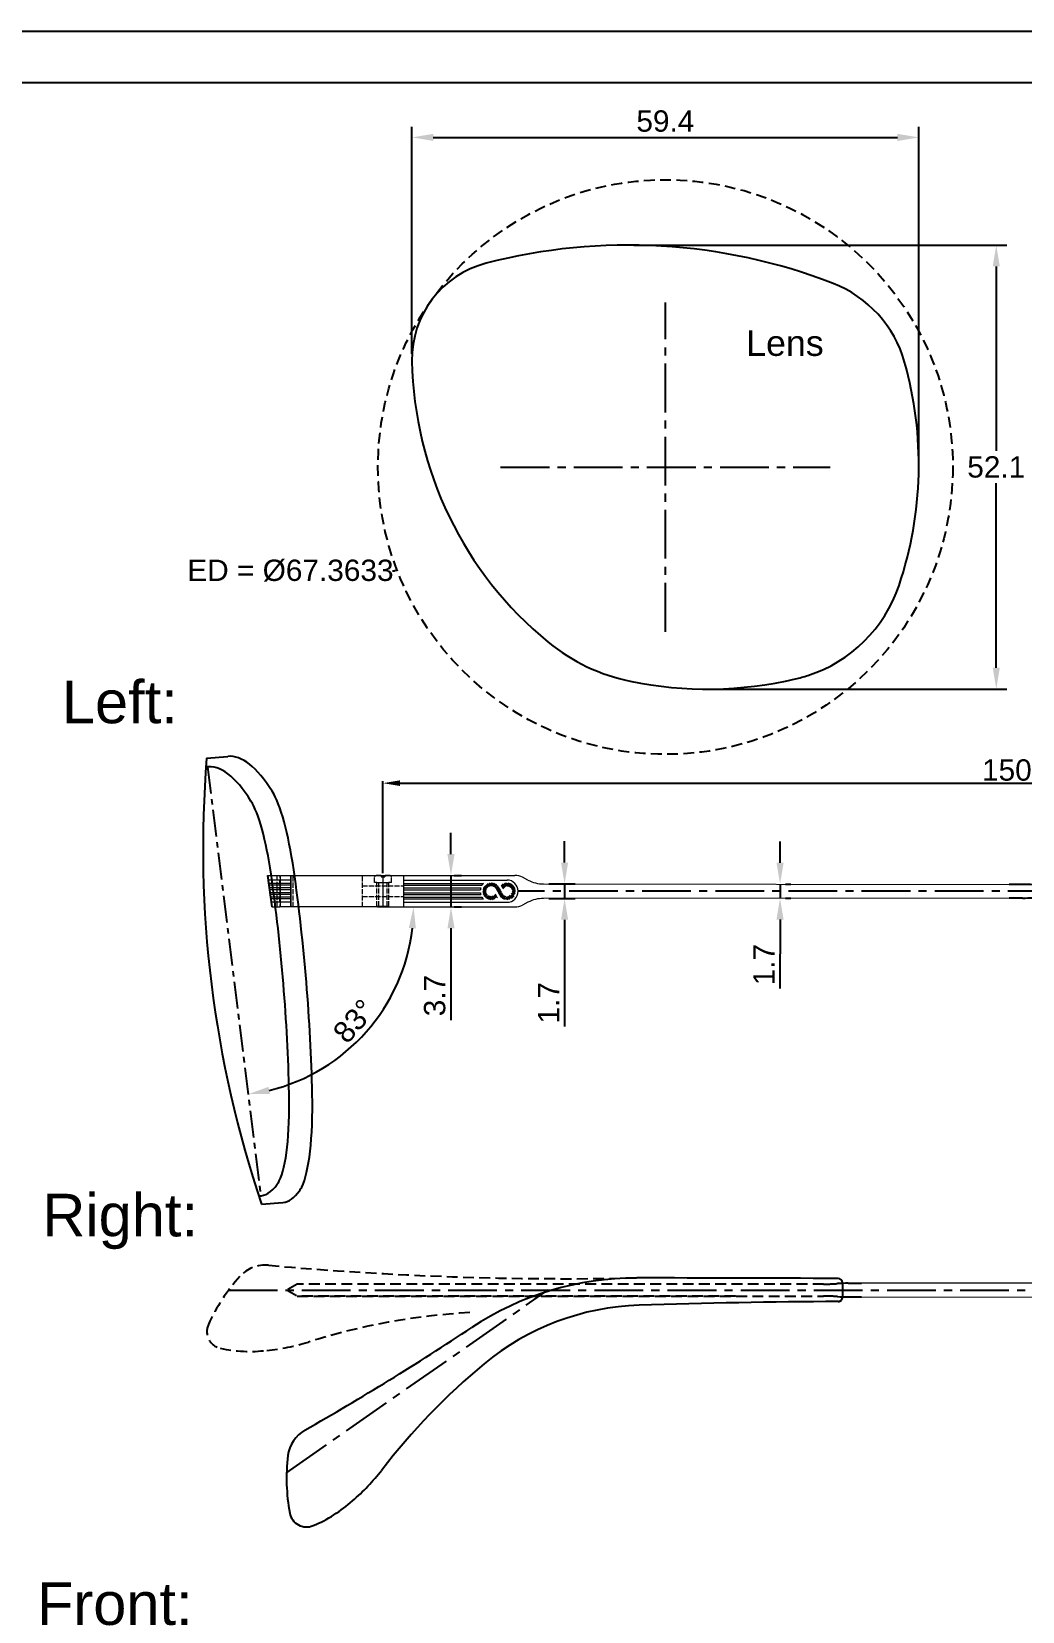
# Model space of a CAD drawing. Header units: millimetres. Extents: x 1448 to 2566, y 1057 to 1416.
# Drawn here: x 1905.1 to 2021.2, y 1230.3 to 1415.6 of the extents above; entities that cross this region are included whole.
import ezdxf

# ---------------------------------------------------------------- set-up
doc = ezdxf.new("R2010")
doc.units = ezdxf.units.MM
for name, pattern in [('ACAD_ISO02W100', [15, 12, -3]), ('CENTER', [50.79999999999998, 31.75, -6.349999999999998, 6.349999999999998, -6.349999999999998]), ('CENTER2', [28.574999999999992, 19.05, -3.174999999999998, 3.174999999999998, -3.174999999999998]), ('HIDDEN', [9.524999999999995, 6.349999999999998, -3.174999999999998]), ('HIDDEN2', [0.1875, 0.125, -0.0625])]:
    doc.linetypes.add(name, pattern=pattern)
for name, color, linetype in [('Center Line', 2, 'CENTER2'), ('Dimension', 3, 'Continuous'), ('Hidden Line', 1, 'HIDDEN2'), ('Text', 4, 'Continuous')]:
    doc.layers.add(name, color=color, linetype=linetype)
doc.layers.add('填充', color=6, linetype='Continuous', lineweight=9)
doc.layers.add('标注', color=4, linetype='Continuous', lineweight=5)
doc.styles.get("Standard").update_dxf_attribs({"font": 'arial.ttf'})
doc.styles.add('宋体', font='SimSun.ttf')
doc.styles.add('样式 1', font='romant.shx')
doc.dimstyles.new('ISO-25', dxfattribs={"dimtxt": 2.5, "dimasz": 2.5, "dimexe": 1.25, "dimexo": 0.625, "dimtad": 1, "dimtxsty": 'Standard', "dimcen": 2.5, "dimadec": 0, "dimazin": 0, "dimtfac": 1, "dimtmove": 0, "dimatfit": 3, "dimfxl": 1, "dimarcsym": 0})
doc.dimstyles.new('ISO-25$0', dxfattribs={"dimtxt": 2.5, "dimasz": 2.5, "dimexe": 0.5, "dimexo": 1, "dimgap": 1, "dimtad": 0, "dimtih": 1, "dimtoh": 1, "dimdec": 1, "dimzin": 10, "dimdsep": 46, "dimlunit": 6, "dimtxsty": '样式 1', "dimcen": 0, "dimclrd": 256, "dimclre": 256, "dimclrt": 7, "dimazin": 0, "dimtfac": 1, "dimtdec": 1, "dimtofl": 0, "dimtmove": 0, "dimatfit": 0, "dimfxl": 1, "dimtolj": 1, "dimtzin": 10, "dimarcsym": 0})
doc.dimstyles.get("Standard").update_dxf_attribs({"dimtxt": 0.18, "dimasz": 0.18, "dimexe": 0.18, "dimexo": 0.0625, "dimgap": 0.09, "dimtad": 0, "dimtih": 1, "dimtoh": 1, "dimdec": 4, "dimzin": 0, "dimdsep": 46, "dimtxsty": 'Standard', "dimcen": 0.09, "dimadec": 0, "dimazin": 0, "dimtfac": 1, "dimtdec": 4, "dimtofl": 0, "dimtmove": 0, "dimatfit": 3, "dimfxl": 1, "dimtolj": 1, "dimtzin": 0, "dimarcsym": 0})
doc.dimstyles.new('Standard$0', dxfattribs={"dimtxt": 2.3, "dimasz": 2, "dimexe": 1, "dimexo": 1, "dimgap": 1, "dimtad": 0, "dimtih": 1, "dimtoh": 1, "dimdec": 1, "dimzin": 0, "dimdsep": 46, "dimtxsty": 'Standard', "dimcen": 0, "dimclrd": 4, "dimclre": 4, "dimclrt": 4, "dimadec": 1, "dimazin": 0, "dimtfac": 1, "dimtdec": 1, "dimtofl": 0, "dimtmove": 0, "dimatfit": 0, "dimfxl": 1, "dimtolj": 1, "dimtzin": 0, "dimarcsym": 0})
doc.dimstyles.new('STANDARD$2', dxfattribs={"dimtxt": 2.5, "dimasz": 2.5, "dimexe": 1.25, "dimexo": 0.625, "dimtad": 1, "dimdec": 1, "dimdsep": 46, "dimlunit": 6, "dimtxsty": 'Standard', "dimcen": 2.5, "dimadec": 1, "dimazin": 0, "dimtfac": 1, "dimtdec": 1, "dimtmove": 0, "dimatfit": 3, "dimfxl": 1, "dimtolj": 1, "dimtzin": 0, "dimarcsym": 0})

# ---------------------------------------------------------------- blocks, each defined once
blk = doc.blocks.new('*D226')
at = {"layer": 'Defpoints', "color": 0, "transparency": 16777216}
for p in [(2009.105967469305, 1403.156367784645), (1949.705967611585, 1377.150376391767), (2009.105967469305, 1364.770172283234)]:
    blk.add_point(p, dxfattribs=at)
at = {"layer": 'Dimension', "color": 0, "lineweight": -2, "transparency": 16777216}
for p, q in [((1949.705967611585, 1377.775376391767), (1949.705967611585, 1404.406367784645)), ((2009.105967469305, 1365.395172283234), (2009.105967469305, 1404.406367784645)), ((1952.205967611585, 1403.156367784645), (2006.605967469305, 1403.156367784645))]:
    blk.add_line(p, q, dxfattribs=at)
at = {"layer": 'Dimension', "color": 0, "transparency": 16777216}
for points in [[(1952.205967611585, 1403.573034451312), (1952.205967611585, 1402.739701117978), (1949.705967611585, 1403.156367784645)], [(2006.605967469305, 1403.573034451312), (2006.605967469305, 1402.739701117978), (2009.105967469305, 1403.156367784645)]]:
    blk.add_solid(points, dxfattribs=at)
at = {"layer": 'Dimension', "color": 0, "transparency": 16777216, "insert": (1979.405967540445, 1405.057800253949), "char_height": 2.5, "attachment_point": 5}
blk.add_mtext('59.4', dxfattribs=at)
blk = doc.blocks.new('*D227')
at = {"layer": 'Defpoints', "color": 0, "transparency": 16777216}
for p in [(1975.07602511976, 1390.533682731609), (2018.183179001895, 1390.533682731609), (1984.359562016866, 1338.48284567938)]:
    blk.add_point(p, dxfattribs=at)
at = {"layer": 'Dimension', "color": 0, "lineweight": -2, "transparency": 16777216}
for p, q in [((1975.70102511976, 1390.533682731609), (2019.433179001895, 1390.533682731609)), ((2018.183179001895, 1388.033682731609), (2018.183179001895, 1366.409696674799)), ((2018.183179001895, 1340.98284567938), (2018.183179001895, 1362.60683173619)), ((1984.984562016866, 1338.48284567938), (2019.433179001895, 1338.48284567938))]:
    blk.add_line(p, q, dxfattribs=at)
at = {"layer": 'Dimension', "color": 0, "transparency": 16777216}
for points in [[(2017.766512335228, 1388.033682731609), (2018.599845668562, 1388.033682731609), (2018.183179001895, 1390.533682731609)], [(2017.766512335228, 1340.98284567938), (2018.599845668562, 1340.98284567938), (2018.183179001895, 1338.48284567938)]]:
    blk.add_solid(points, dxfattribs=at)
at = {"layer": 'Dimension', "color": 0, "transparency": 16777216, "insert": (2018.183179001895, 1364.508264205494), "char_height": 2.5, "attachment_point": 5}
blk.add_mtext('52.1', dxfattribs=at)
blk = doc.blocks.new('*D230')
at = {"color": 0, "lineweight": -2, "transparency": 16777216}
for p, q in [((1979.315967540436, 1364.508264205494), (1979.495967540436, 1364.508264205494)), ((1979.405967540436, 1364.418264205494), (1979.405967540436, 1364.598264205493)), ((1947.426045959739, 1352.359264006554), (1947.606045959739, 1352.359264006554)), ((1947.606045959739, 1352.359264006554), (1947.774192558207, 1352.423503569316))]:
    blk.add_line(p, q, dxfattribs=at)
at = {"color": 0, "transparency": 16777216}
blk.add_solid([(1947.763485964413, 1352.451528002394), (1947.784899152, 1352.395479136238), (1947.942339156673, 1352.487743132079)], dxfattribs=at)
at = {"layer": 'Defpoints', "color": 0, "transparency": 16777216}
for p in [(2010.869595924199, 1376.528785278908), (1947.942339156673, 1352.487743132079)]:
    blk.add_point(p, dxfattribs=at)
at = {"color": 3, "lineweight": 15, "transparency": 16777216, "insert": (1935.46701458184, 1352.359264006554), "char_height": 2.5, "attachment_point": 5}
blk.add_mtext('\\A1;ED = %%C67.3633', dxfattribs=at)
blk = doc.blocks.new('DQD')
at = {"layer": '填充', "lineweight": 9, "ltscale": 0.3}
h = blk.add_hatch(dxfattribs=at)
h.set_pattern_fill('ANSI31', color=0, scale=0.05, style=0)
h.set_pattern_definition([(45, (1148.310689219001, -378.8355158307504), (-0.1122532015133644, 0.1122532015133644), [])])
edge = h.paths.add_edge_path()
edge.add_arc((566.6886130403477, -359.4946201689942), 1.216717289623546, 326.85562600558023, 355.0656761561903, ccw=False)
edge.add_arc((566.5886182054408, -359.4293281626059), 1.336140960204059, 301.21231557503927, 326.85577737543787, ccw=False)
edge.add_arc((566.7345749387543, -359.6666867267068), 1.057504578354094, 274.2954083961643, 301.1132669307683, ccw=False)
edge.add_arc((566.6861427289871, -359.0220303534171), 1.703977716600385, 257.7464523477044, 274.2958177068717, ccw=False)
edge.add_arc((566.552161257717, -359.6454521212073), 1.066323679704142, 222.0641747151613, 257.6720441280097, ccw=False)
edge.add_arc((567.0486799063024, -359.1973853769329), 1.735124528755777, 211.4987770512445, 222.0639620954589, ccw=False)
edge.add_line((565.5692236923569, -360.1039538747907), (565.5608968379122, -360.0900640158321))
edge.add_line((565.5608968379122, -360.0900640158321), (565.5517733592037, -360.0748522498172))
edge.add_arc((565.4972547061761, -360.1027084589502), 0.06122296885328356, 27.0646802215006, 32.79077455790604)
edge.add_arc((565.2214628673246, -360.2803099186655), 0.3892525655414389, 32.78193845158279, 33.68216510939047)
edge.add_line((565.5453703561388, -360.0644361164787), (565.5433272254693, -360.0608660595928))
edge.add_line((565.5433272254693, -360.0608660595928), (565.5412886339693, -360.0568940340217))
edge.add_arc((399.5386059169484, -452.12260299066), 189.823563961212, 29.01291434988989, 29.24438922041359)
edge.add_arc((594.7589724173001, -343.4616697150355), 33.60420062982037, 207.9789297392575, 208.2883267606696, ccw=False)
edge.add_arc((563.5330281917825, -360.0500628406903), 1.754452897536353, 27.9786661102966, 35.1296080710222)
edge.add_arc((564.4145697325889, -359.424436955154), 0.673493756199461, 34.75477402695907, 79.62394520422626)
edge.add_arc((564.3793043840753, -359.6171520034439), 0.869408876354051, 79.62532174699699, 91.32777301974212)
edge.add_arc((564.3741262809917, -359.4319307014557), 0.6841178927489383, 91.25367180060888, 130.813428210027)
edge.add_arc((564.4782941727417, -359.5525555237125), 0.8434957375525645, 130.8133250956672, 161.7494121829425)
edge.add_arc((564.3197299519491, -359.5002672879502), 0.6765326526666976, 161.749395577461, 200.5930098080731)
edge.add_arc((564.3651145107656, -359.483229547054), 0.7250098907572737, 200.5919094406856, 250.1078977268718)
edge.add_arc((564.3771603171288, -359.424855541739), 0.784046050996307, 250.7315977382036, 267.320860872582)
edge.add_arc((564.3670242481967, -359.641420979657), 0.5672435399689116, 267.3210753439423, 306.2228019429804)
edge.add_arc((564.2457809842717, -359.4759121329132), 0.7724095882509521, 306.2232758997156, 334.5335439679009)
edge.add_arc((564.5607225810918, -359.623541063804), 0.4245961006465461, 334.245506614147, 338.2122702240926)
edge.add_arc((564.7275412998947, -359.6895077019425), 0.2452101486666212, 338.0572130307958, 339.8658886487736)
edge.add_line((564.9577665303445, -359.7739136275254), (564.9586577206417, -359.7714105276702))
edge.add_line((564.9586577206414, -359.7714105276702), (565.2790189452751, -360.3481609467885))
edge.add_arc((564.3447588837873, -359.4378359659722), 1.304428393277978, 269.44646534017363, 315.743420397204, ccw=False)
edge.add_arc((564.343787394911, -359.5382448061391), 1.20401485349301, 219.0311403333957, 269.4465323711262, ccw=False)
edge.add_arc((564.3783404909054, -359.5251630457713), 1.239148246986644, 168.2093777522444, 218.4948823709228, ccw=False)
edge.add_arc((564.4577453651725, -359.5417355908417), 1.320264110429805, 121.206691058455, 168.2094811642351, ccw=False)
edge.add_arc((564.3200079999688, -359.3174345077646), 1.057054314618761, 94.29288208772061, 121.12046112476281, ccw=False)
edge.add_arc((564.3684359966826, -359.9627754671345), 1.704209801786156, 77.74644007036602, 94.29238557343848, ccw=False)
edge.add_arc((564.5024815273678, -359.3392514973688), 1.066442243453384, 42.07419061463338, 77.67423065552902, ccw=False)
edge.add_arc((564.0081888832599, -359.7854601562463), 1.732345678797139, 31.490805509078598, 42.073828809588576, ccw=False)
edge.add_arc((570.6896310388811, -355.7631246048854), 6.066493148001456, 210.9223463452864, 211.2429733182646)
edge.add_arc((565.5525527350894, -358.8855166961567), 0.05516987316543531, 205.9091883475824, 212.290059745909)
edge.add_arc((565.7252644248031, -358.7762607833129), 0.2595376306008084, 212.311343710942, 213.6669460447812)
edge.add_line((565.5092579837269, -358.9201392011228), (565.5113286015901, -358.9236716837715))
edge.add_line((565.5113286015903, -358.9236716837716), (565.5133442450663, -358.9276772487624))
edge.add_line((565.5133442450663, -358.9276772487624), (565.5694756162695, -359.0289030003003))
edge.add_line((565.5694756162695, -359.0289030003004), (565.6117985813908, -359.1051751713457))
edge.add_line((565.6117985813908, -359.1051751713457), (565.6609923362214, -359.1937164656284))
edge.add_arc((659.0659813808736, -307.2596540638827), 106.8720675199093, 209.0744756845439, 209.3224517215061)
edge.add_arc((563.1787150358971, -361.1044617461633), 3.099002879472425, 28.555811728722972, 29.096224519497298, ccw=False)
edge.add_arc((567.1019806205497, -358.9696014770688), 1.367499255932926, 208.5466101670828, 209.6915994986183)
edge.add_arc((588.5196750177456, -346.9020361273534), 25.95088661406556, 209.4140479317235, 210.0587383423365)
edge.add_arc((566.5642309010202, -359.6080498792439), 0.5838940484204227, 210.0584472110732, 215.1337942498214)
edge.add_arc((566.6562113320372, -359.5484779779381), 0.6934123124561334, 214.7855048940635, 294.3731550456129)
edge.add_arc((566.5875822481635, -359.396993854749), 0.8597174258170565, 294.3730579044457, 321.3929924748363)
edge.add_arc((566.7098070636087, -359.4945848194842), 0.7033112178369222, 321.3927186790723, 376.6129149764183)
edge.add_arc((566.6896904449966, -359.5005876099809), 0.7243043557043284, 16.61297775969063, 70.10287884462574)
edge.add_arc((566.6791206873781, -359.5536292982607), 0.7778192747445857, 70.70051019537512, 87.76094619390516)
edge.add_arc((566.6873536372152, -359.3429992108219), 0.5670283470711378, 87.76070116869991, 126.4635779799363)
edge.add_arc((566.8097910464778, -359.508689905945), 0.7730485539159813, 126.4633196236775, 154.5968447371398)
edge.add_arc((566.4955071148036, -359.3617953361708), 0.4261419920618258, 154.3102617431642, 158.2724430621825)
edge.add_arc((566.3276794256751, -359.2956157986912), 0.2457393046782578, 158.1206702321764, 159.9307208631565)
edge.add_line((566.0968618095214, -359.2112888520085), (566.0959706192245, -359.2137995171464))
edge.add_line((566.0959706192243, -359.2137995171464), (565.7756058641253, -358.6363412397474))
edge.add_arc((566.7099058705987, -359.5466472490116), 1.304443763678047, 89.44740677279219, 135.7452416581772, ccw=False)
edge.add_arc((566.7108800742767, -359.4459512887653), 1.203743091024093, 39.018406862530526, 89.44754976023052, ccw=False)
edge.add_arc((566.6952801009777, -359.4446441497368), 1.215088782696644, -6.582676327144782, 38.50740391752868, ccw=False)
edge.add_arc((568.4136684633979, -359.6429346064922), 0.514702438655821, 173.4181375380487, 175.1339994824087)
blk = doc.blocks.new('*D158')
at = {"layer": 'Defpoints', "color": 0, "transparency": 16777216}
for p in [(1954.030859564794, 1316.632727610453), (1954.280859564866, 1316.632727610453), (1954.030859564794, 1312.932727610455)]:
    blk.add_point(p, dxfattribs=at)
at = {"layer": 'Dimension', "color": 0, "lineweight": -2, "transparency": 16777216}
for p, q in [((1954.280859564866, 1319.132727610453), (1954.280859564866, 1321.632727610453)), ((1954.280859564866, 1316.632727610453), (1954.280859564866, 1312.932727610455)), ((1954.655859564794, 1316.632727610453), (1955.530859564866, 1316.632727610453)), ((1954.655859564794, 1312.932727610455), (1955.530859564866, 1312.932727610455)), ((1954.280859564866, 1310.432727610455), (1954.280859564866, 1299.645770965254))]:
    blk.add_line(p, q, dxfattribs=at)
at = {"layer": 'Dimension', "color": 0, "transparency": 16777216}
for points in [[(1953.864192898199, 1319.132727610453), (1954.697526231533, 1319.132727610453), (1954.280859564866, 1316.632727610453)], [(1953.864192898199, 1310.432727610455), (1954.697526231533, 1310.432727610455), (1954.280859564866, 1312.932727610455)]]:
    blk.add_solid(points, dxfattribs=at)
at = {"layer": 'Dimension', "color": 0, "transparency": 16777216, "insert": (1952.378574435261, 1302.545668646017), "char_height": 2.5, "attachment_point": 5, "rotation": 90}
blk.add_mtext('3.7', dxfattribs=at)
blk = doc.blocks.new('*D159')
at = {"layer": 'Defpoints', "color": 0, "transparency": 16777216}
for p in [(1965.14125846196, 1315.631794435851), (1967.594127871284, 1315.631794435851), (1965.14125846196, 1313.933660785055)]:
    blk.add_point(p, dxfattribs=at)
at = {"layer": 'Dimension', "color": 0, "lineweight": -2, "transparency": 16777216}
for p, q in [((1967.594127871284, 1318.131794435851), (1967.594127871284, 1320.631794435851)), ((1965.76625846196, 1315.631794435851), (1968.844127871284, 1315.631794435851)), ((1967.594127871284, 1315.631794435851), (1967.594127871284, 1313.933660785055)), ((1965.76625846196, 1313.933660785055), (1968.844127871284, 1313.933660785055)), ((1967.594127871284, 1311.433660785055), (1967.594127871284, 1298.919385156158))]:
    blk.add_line(p, q, dxfattribs=at)
at = {"layer": 'Dimension', "color": 0, "transparency": 16777216}
for points in [[(1967.177461204617, 1318.131794435851), (1968.01079453795, 1318.131794435851), (1967.594127871284, 1315.631794435851)], [(1967.177461204617, 1311.433660785055), (1968.01079453795, 1311.433660785055), (1967.594127871284, 1313.933660785055)]]:
    blk.add_solid(points, dxfattribs=at)
at = {"layer": 'Dimension', "color": 0, "transparency": 16777216, "insert": (1965.714011909483, 1301.702468375803), "char_height": 2.5, "attachment_point": 5, "rotation": 90}
blk.add_mtext('1.7', dxfattribs=at)
blk = doc.blocks.new('*D214')
at = {"layer": 'Defpoints', "color": 0, "transparency": 16777216}
for p in [(1925.729822974236, 1329.370723996661), (1946.309731235086, 1312.932727610454), (1961.751987894501, 1312.932727610454), (1940.379456093797, 1294.754917428551), (1931.993976345597, 1279.074451382041)]:
    blk.add_point(p, dxfattribs=at)
at = {"layer": 'Dimension', "color": 0, "lineweight": -2, "transparency": 16777216}
blk.add_arc((1927.777094573665, 1312.932727610454), 22.11904832702768, 283.57864428721, 353.5207067143082, dxfattribs=at)
at = {"layer": 'Dimension', "color": 0, "transparency": 16777216}
for points in [[(1949.338861166854, 1310.460269687609), (1950.170862749066, 1310.413176040031), (1949.896142900693, 1312.932727610454)], [(1933.04498069684, 1291.022036863632), (1932.895420828091, 1291.841839455788), (1930.510792986, 1290.983258553463)]]:
    blk.add_solid(points, dxfattribs=at)
at = {"layer": 'Dimension', "color": 0, "transparency": 16777216, "insert": (1942.930163708187, 1299.549827701052), "char_height": 2.5, "attachment_point": 5, "rotation": 48.549675500758966}
blk.add_mtext('83°', dxfattribs=at)
blk = doc.blocks.new('*D160')
at = {"layer": 'Defpoints', "color": 0, "transparency": 16777216}
for p in [(1992.844900523492, 1315.608016823788), (1992.845608856024, 1315.608016215837), (1992.843483856245, 1313.957437181216)]:
    blk.add_point(p, dxfattribs=at)
at = {"layer": 'Dimension', "color": 0, "lineweight": -2, "transparency": 16777216}
for p, q in [((1992.847754566976, 1318.108015295022), (1992.849900277927, 1320.608014374206)), ((1992.845608856024, 1315.608016215837), (1992.844192188776, 1313.957436573265)), ((1993.469900293289, 1315.60748039605), (1994.095608395616, 1315.606943360361)), ((1993.468483626041, 1313.956900753478), (1994.094191728368, 1313.956363717789)), ((1992.842046477824, 1311.45743749408), (1992.835123413157, 1303.391274025766))]:
    blk.add_line(p, q, dxfattribs=at)
at = {"layer": 'Dimension', "color": 0, "transparency": 16777216}
for points in [[(1992.431088053778, 1318.108372913514), (1993.264421080173, 1318.10765767653), (1992.845608856024, 1315.608016215837)], [(1992.425379964626, 1311.457795112572), (1993.258712991021, 1311.457079875588), (1992.844192188776, 1313.957436573265)]]:
    blk.add_solid(points, dxfattribs=at)
at = {"layer": 'Dimension', "color": 0, "transparency": 16777216, "insert": (1990.957396820709, 1306.175969894493), "char_height": 2.5, "attachment_point": 5, "rotation": 89.95082392132608}
blk.add_mtext('1.7', dxfattribs=at)
blk = doc.blocks.new('*D215')
at = {"layer": 'Defpoints', "color": 0, "ltscale": 1000, "transparency": 16777216}
for p in [(2096.402279778455, 1327.446685647916), (1946.309731235086, 1316.632727610453), (2096.402279778455, 1309.923914632764)]:
    blk.add_point(p, dxfattribs=at)
at = {"layer": 'Dimension', "color": 3, "lineweight": -2, "ltscale": 1000, "transparency": 16777216}
for p, q in [((1946.309731235086, 1316.882727610453), (1946.309731235086, 1327.696685647916)), ((1948.309731235086, 1327.446685647916), (2094.402279778455, 1327.446685647916)), ((2096.402279778455, 1310.173914632764), (2096.402279778455, 1327.696685647916))]:
    blk.add_line(p, q, dxfattribs=at)
at = {"layer": 'Dimension', "color": 3, "ltscale": 1000, "transparency": 16777216}
for points in [[(1948.309731235086, 1327.780018981249), (1948.309731235086, 1327.113352314582), (1946.309731235086, 1327.446685647916)], [(2094.402279778455, 1327.780018981249), (2094.402279778455, 1327.113352314582), (2096.402279778455, 1327.446685647916)]]:
    blk.add_solid(points, dxfattribs=at)
at = {"layer": 'Dimension', "ltscale": 1000, "transparency": 16777216, "insert": (2021.35600550677, 1328.97311811722), "char_height": 2.5, "attachment_point": 5}
blk.add_mtext('\\A1;150±2', dxfattribs=at)
blk = doc.blocks.new('*D212')
at = {"color": 0, "lineweight": -2, "ltscale": 1000, "transparency": 16777216}
blk.add_line((2087.566754634734, 1292.995038709817), (2090.957394987395, 1290.620886775526), dxfattribs=at)
blk.add_arc((2056.437408913609, 1314.79204124328), 40.89112180327439, 328.5034931913171, 356.4965068086892, dxfattribs=at)
at = {"color": 0, "ltscale": 1000, "transparency": 16777216}
for points in [[(2096.835636318393, 1312.305946670853), (2097.66858020126, 1312.280472518501), (2097.328530716883, 1314.79204124328)], [(2091.65258380113, 1293.200169604808), (2090.955664743175, 1293.657059384847), (2089.933454932034, 1291.337857320965)]]:
    blk.add_solid(points, dxfattribs=at)
at = {"layer": 'Defpoints', "color": 0, "ltscale": 1000, "transparency": 16777216}
for p in [(1953.102279778452, 1314.79204124328), (2056.402279778455, 1314.816638928525), (2098.842430893563, 1314.79204124328), (2093.984295581779, 1298.595895286363), (2087.054784607053, 1293.353523982536)]:
    blk.add_point(p, dxfattribs=at)
at = {"color": 0, "ltscale": 1000, "transparency": 16777216, "insert": (2093.621723339243, 1303.067871939584), "char_height": 2.5, "attachment_point": 5, "rotation": 72.50000000000317}
blk.add_mtext('\\A1;35.0°', dxfattribs=at)

msp = doc.modelspace()

# ---------------------------------------------------------------- linework, layer by layer
for p, q in [((2108.653549717206, 1409.561324744323), (1699.39805072297, 1409.561324744323)), ((1925.642667231483, 1330.366918694752), (1928.133153976711, 1330.584808051621)), ((1932.7864579785, 1316.632727610453), (1933.296551234167, 1312.932727610452)), ((2021.245709250563, 1315.584241643532), (2019.702279778458, 1315.584241643532)), ((2021.245709250505, 1313.981213577377), (2019.702279778458, 1313.979888875479)), ((1932.081132088342, 1278.07825668395), (1934.571618833577, 1278.296146040819)), ((2000.174653930209, 1268.857659669882), (2000.174653930209, 1267.172983608267)), ((2000.174653930209, 1268.765601619829), (2000.174653930209, 1267.177249887851)), ((2000.831224458101, 1268.816835672151), (2002.374653930206, 1268.816835672151)), ((2000.831224458159, 1267.213807605996), (2002.374653930206, 1267.212482904099))]:
    msp.add_line(p, q)
at = {"color": 251, "linetype": 'ACAD_ISO02W100', "lineweight": 13, "ltscale": 0.05}
for p, q in [((1933.871781540553, 1316.632727610453), (1933.871781540553, 1312.932727610452)), ((1935.790387410101, 1312.932727610454), (1935.790387410101, 1316.632727610453))]:
    msp.add_line(p, q, dxfattribs=at)
at = {"color": 251, "linetype": 'ACAD_ISO02W100', "lineweight": 9, "ltscale": 0.05}
for p, q in [((1943.909731235084, 1312.932727610454), (1943.909731235084, 1316.632727610453)), ((1943.909731235084, 1315.402727610453), (1948.70973123508, 1315.402727610453)), ((1945.309731235086, 1316.482727610453), (1945.470197294648, 1316.632727610453)), ((1945.309731235086, 1315.782727610453), (1945.309731235086, 1316.482727610453)), ((1945.609731235081, 1315.782727610453), (1945.309731235086, 1315.782727610453)), ((1946.109731235081, 1316.632727610453), (1945.470197294648, 1316.632727610453)), ((1945.609731235081, 1313.011980090867), (1945.609731235081, 1315.782727610453)), ((1945.609731235081, 1315.782727610453), (1947.009731235083, 1315.782727610453)), ((1945.809731235086, 1313.011980090869), (1945.809731235086, 1315.782727610453)), ((1946.109731235081, 1316.632727610453), (1946.109731235081, 1316.482727610453)), ((1946.109731235081, 1316.482727610453), (1946.509731235083, 1316.482727610453)), ((1946.509731235083, 1316.482727610453), (1946.109731235081, 1316.482727610453)), ((1947.149265175523, 1316.632727610453), (1946.509731235083, 1316.632727610453)), ((1946.509731235083, 1316.632727610453), (1946.509731235083, 1316.482727610453)), ((1946.809731235086, 1313.011980090869), (1946.809731235086, 1315.782727610453)), ((1947.309731235086, 1315.782727610453), (1947.009731235083, 1315.782727610453)), ((1947.009731235083, 1313.011980090867), (1947.009731235083, 1315.782727610453)), ((1947.309731235086, 1316.482727610453), (1947.149265175523, 1316.632727610453)), ((1947.309731235086, 1315.782727610453), (1947.309731235086, 1316.482727610453)), ((1943.909731235084, 1314.162727610454), (1948.70973123508, 1314.162727610454)), ((1945.609731235081, 1313.011980090869), (1945.682344045466, 1312.932727610454)), ((1945.609731235081, 1313.011980090869), (1947.009731235083, 1313.011980090869)), ((1945.682344045466, 1312.932727610454), (1946.937118424705, 1312.932727610454)), ((1947.009731235083, 1313.011980090869), (1946.937118424705, 1312.932727610454))]:
    msp.add_line(p, q, dxfattribs=at)
at = {"color": 6}
msp.add_line((1934.309731235086, 1314.782727610453), (1934.309731235086, 1314.782727610453), dxfattribs=at)
msp.add_lwpolyline([(2112.691589684486, 1118.561324744323), (2112.691589684486, 1415.561324744323), (1692.69159248773, 1415.561324744323), (1692.69159248773, 1118.561324744323)], close=True)
at = {"color": 7, "ltscale": 1000}
msp.add_lwpolyline([(1958.40422254479, 1388.400769255337, 0.3466516887381106), (1949.707945517292, 1376.935943158884, 0.2198786994138386), (1965.684334925556, 1343.973165864905, 0.1217539313494868), (1975.286233512625, 1339.402290401531, 0.1083699070081839), (1994.662520281605, 1339.671967221615, 0.02147600909248747), (1996.106042191486, 1340.071420868602, 0.2376622609661259), (2006.791539209573, 1350.633258516302, 0.1510718746656524), (2007.43776124298, 1376.817109024707, 0.2354881675632017), (1999.054189939312, 1386.040242337449, 0.1575304101963229)], format="xyb", close=True, dxfattribs=at)
for centre, radius, start, end in [((2055.970942871236, 1319.873917752759), 130.75, 175.3969263192726, 198.6424180567302), ((2021.228543562886, 1295.584249010051), 20.00000000000096, 86.35373177068782, 89.95082392114483), ((2021.228543562871, 1333.981206210867), 20.00000000001192, 270.0491760786467, 273.6462682293122), ((1976.037952056662, 1234.438622535419), 35, 89.94456415000211, 123.4923832347867), ((1969.88567515899, -5687.433007548194), 6956.874364099194, 89.75480810610622, 89.9490518609469), ((2000.848390145778, 1248.81684303867), 20.00000000000096, 90.0491760790636, 93.64626822931217), ((1999.654653930205, 1268.857659669882), 0.52, 0, 89.75548042605831), ((2000.848390145793, 1287.213800239488), 20.00000000001192, 266.3537317706878, 269.9508239213533), ((1999.674653930209, 1267.177249887851), 0.5, 269.3537758092735, 0), ((1999.674653930209, 1267.172983608267), 0.5, 270.2751921665759, 0), ((1977.298594400649, 1236.257823496919), 30, 91.83863399115441, 129.601158723327), ((2003.78627683682, 411.1281669988603), 855.5546907100977, 90.27519216657589, 91.83863399115441), ((1765.240372066079, 1553.011032310833), 347, 299.6997877111967, 303.4923832347867), ((2007.258254290309, 1200.04430696931), 77, 129.601158723327, 142.5027544529489), ((1939.145235025511, 1248.120726398918), 4.000000000002237, 119.6997877111967, 173.0578898028575), ((1957.122570229401, 1245.931822464228), 22.11010440246988, 173.0578898029625, 190.5626059300351), ((1927.669776129913, 1261.108615453713), 23.31538080755329, 310.2522140018987, 322.5027544529489), ((1931.938941218496, 1255.291511485544), 16.12495639385031, 292.5390797718873, 312.0308343475135), ((1937.353227612837, 1242.2454432668), 1.999999999999987, 190.5626059300351, 292.5390797723493)]:
    msp.add_arc(centre, radius, start, end)
at = {"color": 1, "lineweight": 13}
msp.add_arc((1987.517922297802, 1261.977392219256), 5.339335659482169, 79.36894847094347, 88.90450156348552, dxfattribs=at)
at = {"color": 7, "ltscale": 1000}
for centre, major_axis, ratio, start_param, end_param in [((1933.931065767674, 1264.31437303416), (-5.797911790958986, 66.27043501746131), 0.2000000000000022, -0.3704972342810928, 0), ((1931.440579022446, 1264.096483677291), (-5.710756048211216, 65.27424031936941), 0.19999999999999, -0.3704972342810813, 0.01267183021225683), ((1933.455427752733, 1313.170755555446), (-1.243349071042704, 14.21154491260647), 0.2000000000000051, -1.295595352231942, -0.3704972342812556), ((1930.964941007505, 1312.952866198577), (-1.156193328295992, 13.21535021451554), 0.1999999999999978, -1.295595352231995, -0.370497234281441), ((1928.352062444252, 1304.440891236782), (-3.889981086495494, 44.46268727539777), 0.2000000000000729, 4.387837672559852, 4.987589954947844), ((1925.861575699024, 1304.223001879913), (-3.802825343750236, 43.46649257732444), 0.199999999999984, 4.387837672559979, 4.987589954947714), ((1931.848252857044, 1295.900600728593), (-1.394233131178775, 15.93615761161843), 0.2000000000000305, 3.45450410387655, 4.38783767255992), ((1934.338739602279, 1296.118490085462), (-1.481388873927685, 16.93235230970875), 0.1999999999999965, 3.454504103876289, 4.38783767255988), ((1928.113040170521, 1323.433754846856), (-3.880936175077719, 44.35930346481525), 0.1999999999999619, 3.11436905709313, 3.37142900974753), ((1931.740579172894, 1296.604059117466), (-1.459287098886959, 16.67972786461492), 0.1999999999966646, 3.368555248156679, 3.454504103872041), ((1934.231065918166, 1296.8219484744), (-1.546442841617909, 17.67592256271399), 0.1999999999984305, 3.36863695429508, 3.454504103862172), ((1930.603526915749, 1323.651644203726), (-3.968091917825313, 45.35549816290694), 0.1999999999999875, 3.141592653589793, 3.371397732472814)]:
    msp.add_ellipse(centre, major_axis=major_axis, ratio=ratio, start_param=start_param, end_param=end_param, dxfattribs=at)
at = {"layer": 'Center Line', "ltscale": 0.3}
for p, q in [((1979.405967540441, 1345.205094718178), (1979.405967540441, 1383.811433692812)), ((1960.10279805312, 1364.508264205495), (1998.709137027761, 1364.508264205495)), ((2093.847301210762, 1314.782727610456), (1962.148733583692, 1314.782727610454)), ((1928.229632497902, 1268.015321639075), (2059.928200124972, 1268.015321639074)), ((1935.022149101611, 1246.586118011155), (1965.674653930209, 1268.049232957144))]:
    msp.add_line(p, q, dxfattribs=at)
at = {"layer": 'Center Line', "linetype": 'CENTER', "ltscale": 0.1}
msp.add_line((1925.729822974236, 1329.370723996661), (1931.993976345597, 1279.074451382041), dxfattribs=at)
at = {"layer": 'Hidden Line', "linetype": 'HIDDEN', "ltscale": 0.2}
for p, q in [((1936.267202473578, 1268.715321639074), (1935.067202473581, 1268.015321639074)), ((1935.067202473581, 1268.015321639074), (1936.267202473578, 1267.315321639073)), ((1997.950286800055, 1268.715321639072), (1936.267202473578, 1268.715321639074)), ((1936.267202473578, 1267.315321639073), (1997.95028680012, 1267.315321639073)), ((1987.620004467446, 1267.315751940676), (1936.533153913324, 1267.315751940676))]:
    msp.add_line(p, q, dxfattribs=at)
msp.add_circle((1979.405967540441, 1364.508264205495), 33.68163947833052, dxfattribs=at)
for centre, radius, start, end in [((1932.512504427161, 1266.941405624168), 4.000000000002237, 84.69978771095307, 138.0578898029451), ((1967.817344088702, 1657.993349085513), 388.6424121990222, 264.8426802218439, 271.2170106672636), ((1945.983171591919, 1254.836984629977), 22.11010440246988, 138.0578898029451, 155.5626059300197), ((1997.950286800055, 1288.715321639071), 19.99999999999858, 270.0000000004169, 272.9935868376847), ((1996.323504041879, 1319.822806233), 51.14999229379756, 272.9935868376847, 273.6462682293122), ((1997.95028680012, 1247.315321639073), 20.00000000000097, 87.00641316273295, 90.00000000041689), ((1996.323504041718, 1216.207837045122), 51.1499922938368, 86.35373177068782, 87.00641316231527), ((1960.731922071658, 1188.491485507297), 77, 93.1700944024685, 107.5027544530002), ((1927.674653930209, 1263.156508661383), 1.999999999999987, 155.5626059300197, 257.5390797721388), ((1930.56190593344, 1284.162514313222), 23.31538080755329, 275.2522140017159, 287.5027544530002), ((1930.722447479215, 1276.948729208156), 16.12495639385031, 257.5390797721388, 277.03083434729)]:
    msp.add_arc(centre, radius, start, end, dxfattribs=at)
at = {"layer": '标注', "color": 0, "lineweight": 13, "ltscale": 5}
for p, q in [((1932.7864579785, 1316.632727610453), (1934.187231235081, 1316.632727610453)), ((1934.194705009902, 1316.08723284149), (1932.861661546782, 1316.08723284149)), ((1934.179543811622, 1315.687232841488), (1932.916806763611, 1315.68723284149)), ((1934.183558634364, 1315.487232841489), (1932.944379372026, 1315.487232841489)), ((1934.187960709298, 1315.160298285318), (1932.989451564497, 1315.160298285318)), ((1934.309731235086, 1316.632727610453), (1946.309731235086, 1316.632727610453)), ((1934.309731235086, 1312.932727610454), (1934.309731235086, 1316.632727610453)), ((1935.509731235083, 1316.08723284149), (1934.309731235086, 1316.08723284149)), ((1935.509731235083, 1315.68723284149), (1934.309731235086, 1315.68723284149)), ((1935.509731235083, 1315.487232841491), (1934.309731235086, 1315.487232841491)), ((1935.509731235083, 1315.160298285318), (1934.309731235086, 1315.160298285318)), ((1935.509731235083, 1312.932727610454), (1935.509731235083, 1316.632727610455)), ((1946.309731235086, 1316.632727610453), (1961.7519878945, 1316.632727610453)), ((1946.309731235086, 1316.584727610452), (1946.309731235086, 1312.932727610454)), ((1948.70973123508, 1316.608727610454), (1948.70973123508, 1312.956727610454)), ((1948.70973123508, 1316.08723284149), (1960.857208181331, 1316.08723284149)), ((1948.70973123508, 1315.68723284149), (1958.075216419098, 1315.68723284149)), ((1948.70973123508, 1315.487232841491), (1957.917321703577, 1315.487232841491)), ((1948.70973123508, 1315.160298285318), (1957.76657201351, 1315.160298285318)), ((1948.70973123508, 1315.160298285318), (1957.76657201351, 1315.160298285318)), ((1958.069080150721, 1315.08723284149), (1958.075216419098, 1315.08723284149)), ((1963.301734358289, 1316.081650908049), (1962.6734665151, 1316.407798637703)), ((1965.141258461959, 1315.631794435852), (2019.702279778458, 1315.585566345429)), ((1934.189339797687, 1314.960298285318), (1933.017024172912, 1314.960298285318)), ((1934.189339797687, 1314.605156935588), (1933.065985039748, 1314.605156935588)), ((1934.187960709298, 1314.405156935587), (1933.093557648162, 1314.405156935587)), ((1934.183715810947, 1314.08723284149), (1933.137387630928, 1314.08723284149)), ((1934.179543811622, 1313.878222379415), (1933.166202449056, 1313.878222379415)), ((1934.194705009902, 1313.478222379415), (1933.221347665878, 1313.478222379415)), ((1935.509731235083, 1314.960298285319), (1934.309731235086, 1314.960298285319)), ((1935.509731235083, 1314.605156935588), (1934.309731235086, 1314.605156935588)), ((1935.509731235083, 1314.405156935589), (1934.309731235086, 1314.405156935589)), ((1935.509731235083, 1314.08723284149), (1934.309731235086, 1314.08723284149)), ((1935.509731235083, 1313.878222379417), (1934.309731235086, 1313.878222379417)), ((1935.509731235083, 1313.478222379415), (1934.309731235086, 1313.478222379415)), ((1948.70973123508, 1314.960298285319), (1957.722880155712, 1314.960298285319)), ((1948.70973123508, 1314.605156935588), (1957.722880155712, 1314.605156935588)), ((1948.70973123508, 1314.405156935589), (1957.76657201351, 1314.405156935589)), ((1948.70973123508, 1314.405156935589), (1957.76657201351, 1314.405156935589)), ((1948.70973123508, 1314.08723284149), (1957.911592211965, 1314.08723284149)), ((1948.70973123508, 1313.878222379417), (1958.075216419098, 1313.878222379417)), ((1948.70973123508, 1313.478222379415), (1960.857208181331, 1313.478222379415)), ((1962.148733583692, 1314.682727610454), (1962.144895257936, 1314.682727610454)), ((1963.301734358289, 1313.483804312857), (1962.6734665151, 1313.157656583204)), ((2019.702279778458, 1313.979888875479), (1965.141258461959, 1313.933660785055)), ((1933.296551234167, 1312.932727610452), (1934.187231235081, 1312.932727610452)), ((1946.309731235086, 1312.932727610454), (1934.309731235086, 1312.932727610454)), ((1946.309731235086, 1312.932727610454), (1961.7519878945, 1312.932727610454)), ((2056.935675246705, 1268.864388464472), (2002.374653930206, 1268.818160374049)), ((2002.374653930206, 1267.212482904099), (2056.935675246705, 1267.166254813676))]:
    msp.add_line(p, q, dxfattribs=at)
msp.add_lwpolyline([(1934.309731235086, 1316.632727610453), (1935.509731235083, 1316.632727610455), (1935.509731235083, 1312.932727610454), (1934.309731235086, 1312.932727610454)], close=True, dxfattribs=at)
for centre, radius, start, end in [((1959.01530915826, 1314.782727610453), 1.304570454668412, 163.1766776433226, 172.1769414726443), ((1959.01530915826, 1314.782727610453), 1.304570454668412, 136.105260401424, 147.3144207399092), ((1960.844163129024, 1314.782727610453), 1.304570454668412, 270.5729386977264, 89.42706130227353), ((1961.7519878945, 1314.632727610453), 2, 62.56517586008963, 90), ((1965.144691599487, 1319.631792962547), 4, 242.5651758600896, 269.9508239211448), ((1959.01530915826, 1314.782727610453), 1.304570454668412, 187.8230585273558, 196.8233223566775), ((1959.01530915826, 1314.782727610453), 1.304570454668412, 212.2166166091576, 223.894739598576), ((1965.144691599487, 1309.93366225836), 4, 90.04917607864672, 117.4348241399104), ((1961.7519878945, 1314.932727610452), 2, 270, 297.4348241399103)]:
    msp.add_arc(centre, radius, start, end, dxfattribs=at)
for centre, major_axis, ratio, start_param, end_param in [((1932.578481235081, 1314.782727610453), (5.578270594640239e-10, 8.056249986610238), 0.2000000003292209, -1.483236202411015, -1.458285373563001), ((1934.187231235081, 1316.132727610453), (-4.046353779374901e-13, 0.5), 0.1999999999998389, -1.404513863018599, -4.046984969363621e-12), ((1932.578481235081, 1314.782727610453), (6.407488212877468e-11, 8.056249996380995), 0.2000000000897772, -1.548753185626206, -1.523912350503307), ((1934.194705009902, 1315.887232841489), (1.954574046808441e-13, 0.2000000000000455), 0.1999999999973574, -1.434960721952593, 4.885869486770389e-12), ((1932.578481235081, 1314.782727610453), (-1.918667542943941e-13, 8.356249999900752), 0.2000000000025235, 4.576553375539913, 4.848224585229237), ((1932.578481235081, 1314.782727610453), (-2.421515321475035e-16, 8.656250000078042), 0.1999999999982809, 4.546106516609142, 4.878671444160237), ((1932.578481235081, 1314.782727610453), (-5.76240668253937e-10, 8.05624998602239), 0.200000000343758, 4.599878027143865, 4.625951545777669), ((1934.187231235081, 1313.432727610452), (4.046315594744018e-13, 0.5), 0.1999999999998389, 3.141592653593838, 4.546106516608392), ((1932.578481235081, 1314.782727610453), (-6.34047493932173e-11, 8.056249996482737), 0.2000000000872519, 4.665505004093455, 4.690345839216294), ((1934.194705009902, 1313.678222379416), (-1.889821652307653e-13, 0.2000000000000454), 0.199999999997393, 3.141592653585067, 4.576553375541245)]:
    msp.add_ellipse(centre, major_axis=major_axis, ratio=ratio, start_param=start_param, end_param=end_param, dxfattribs=at)

# ---------------------------------------------------------------- block references
at = {"lineweight": 9, "xscale": 0.8043725965845218, "yscale": 0.8043725965845218, "zscale": 0.8043725965845218}
msp.add_blockref('DQD', (1505.036435308217, 1603.940030304317), dxfattribs=at)

# ---------------------------------------------------------------- texts
at = {"layer": 'Text', "linetype": 'ByBlock', "lineweight": 9, "insert": (2006.046814771382, 1379.020525628715), "char_height": 2.999656757569374, "width": 34.34827007284811, "attachment_point": 5}
msp.add_mtext('\\pxql;Lens', dxfattribs=at)
at = {"layer": 'Text', "linetype": 'ByBlock', "lineweight": 9, "char_height": 5, "width": 51.56487207458102, "attachment_point": 5, "style": '宋体'}
for s, insert in [('\\pxql;{\\fArial|b0|i0|c0|p34;Left:}', (1934.463006033218, 1336.936796444012)), ('\\pxql;{\\fArial|b0|i0|c0|p34;Right:}', (1932.176562677158, 1276.05602664115)), ('\\pxql;{\\fArial|b0|i0|c0|p34;Front:}', (1931.542930818139, 1231.224986788429))]:
    msp.add_mtext(s, dxfattribs=dict(at, insert=insert))

# ---------------------------------------------------------------- dimensions: what is measured, and where the dimension line sits
at = {"color": 3, "lineweight": 15}
dim = msp.add_diameter_dim_2p(p1=(2010.869595924199, 1376.528785278908), p2=(1947.942339156673, 1352.487743132079), dimstyle='Standard', override={"dimtxt": 2.5, "dimexe": 0.18, "dimexo": 0.0625, "dimtad": 0, "dimtih": 1, "dimtoh": 1, "dimpost": 'ED = %%C<>', "dimcen": 0.09, "dimclrt": 3, "dimadec": 1, "dimfxl": 1.25}, dxfattribs=at)
dim.commit()
dim.dimension.update_dxf_attribs({"geometry": '*D230', "text_midpoint": (1935.46701458184, 1352.359264006554)})
at = {"color": 3, "ltscale": 1000}
dim = msp.add_angular_dim_2l(base=(2093.984295581779, 1298.595895286363), line1=((2098.842430893563, 1314.79204124328), (1953.102279778452, 1314.79204124328)), line2=((2087.054784607053, 1293.353523982536), (2056.402279778455, 1314.816638928525)), dimstyle='STANDARD$2', override={"dimfxl": 1.25, "dimarcsym": 2}, dxfattribs=at)
dim.commit()
dim.dimension.update_dxf_attribs({"geometry": '*D212', "text_midpoint": (2093.621723339243, 1303.067871939585)})
at = {"layer": 'Dimension'}
dim = msp.add_linear_dim(base=(2009.105967469305, 1403.156367784645), p1=(1949.705967611585, 1377.150376391767), p2=(2009.105967469305, 1364.770172283234), dimstyle='ISO-25$0', override={"dimexe": 1.25, "dimexo": 0.625, "dimgap": 0.625, "dimtad": 1, "dimzin": 8, "dimlunit": 2, "dimpost": '<>', "dimtxsty": 'Standard', "dimcen": 2.5, "dimclrd": 0, "dimclre": 0, "dimclrt": 0, "dimadec": 0, "dimtdec": 2, "dimtofl": 1, "dimatfit": 3, "dimtolj": 0, "dimtzin": 8}, dxfattribs=at)
dim.commit()
dim.dimension.update_dxf_attribs({"geometry": '*D226', "text_midpoint": (1979.405967540445, 1405.057800253949)})
dim = msp.add_linear_dim(base=(2018.183179001895, 1390.533682731609), p1=(1984.359562016865, 1338.482845679379), p2=(1975.076025119759, 1390.533682731609), angle=90, dimstyle='ISO-25$0', override={"dimexe": 1.25, "dimexo": 0.625, "dimgap": 0.625, "dimtad": 1, "dimzin": 8, "dimlunit": 2, "dimpost": '<>', "dimtxsty": 'Standard', "dimcen": 2.5, "dimclrd": 0, "dimclre": 0, "dimclrt": 0, "dimadec": 0, "dimtdec": 2, "dimtofl": 1, "dimatfit": 3, "dimtolj": 0, "dimtzin": 8}, dxfattribs=at)
dim.commit()
dim.dimension.update_dxf_attribs({"geometry": '*D227', "text_midpoint": (2018.183179001895, 1364.508264205494)})
at = {"layer": 'Dimension', "color": 40, "ltscale": 1000, "true_color": 0xf8d731}
dim = msp.add_linear_dim(base=(2096.402279778455, 1327.446685647916), p1=(1946.309731235086, 1316.632727610453), p2=(2096.402279778455, 1309.923914632764), dimstyle='Standard$0', override={"dimtxt": 2.5, "dimexe": 0.25, "dimexo": 0.25, "dimgap": 0.25, "dimtad": 1, "dimtih": 0, "dimtoh": 0, "dimdec": 0, "dimclrd": 3, "dimclre": 3, "dimclrt": 256, "dimadec": 0, "dimtol": 1, "dimtp": 2, "dimtm": 2, "dimtdec": 0, "dimatfit": 3, "dimfxl": 1.25, "dimarcsym": 2}, dxfattribs=at)
dim.commit()
dim.dimension.update_dxf_attribs({"geometry": '*D215', "text_midpoint": (2021.35600550677, 1328.97311811722)})
at = {"layer": 'Dimension'}
dim = msp.add_angular_dim_2l(base=(1940.379456093797, 1294.754917428551), line1=((1946.309731235086, 1312.932727610454), (1961.7519878945, 1312.932727610454)), line2=((1925.729822974236, 1329.370723996661), (1931.993976345597, 1279.074451382041)), dimstyle='ISO-25', override={"dimdec": 1, "dimdsep": 46, "dimtp": 0.2, "dimtm": 0.2}, dxfattribs=at)
dim.commit()
dim.dimension.update_dxf_attribs({"geometry": '*D214', "text_midpoint": (1942.930163708187, 1299.549827701051)})
for base, p1, p2, angle, picture, middle, dimtype in [((1954.280859564866, 1316.632727610453), (1954.030859564793, 1312.932727610454), (1954.030859564793, 1316.632727610453), 90, '*D158', (1954.280859564866, 1302.545668646017), 160), ((1967.594127871284, 1315.631794435851), (1965.141258461959, 1313.933660785055), (1965.141258461959, 1315.631794435851), 90, '*D159', (1967.594127871283, 1301.702468375803), 160), ((1992.845608856024, 1315.608016215837), (1992.843483856244, 1313.957437181216), (1992.844900523492, 1315.608016823788), 89.95082392132608, '*D160', (1992.837512090014, 1306.174356220329), 161)]:
    dim = msp.add_linear_dim(base=base, p1=p1, p2=p2, angle=angle, dimstyle='ISO-25$0', override={"dimexe": 1.25, "dimexo": 0.625, "dimgap": 0.625, "dimtad": 1, "dimtih": 0, "dimtoh": 0, "dimzin": 8, "dimlunit": 2, "dimtxsty": 'Standard', "dimcen": 2.5, "dimclrd": 0, "dimclre": 0, "dimclrt": 0, "dimadec": 0, "dimtp": 0.2, "dimtm": 0.2, "dimtdec": 2, "dimtofl": 1, "dimatfit": 3, "dimtolj": 0, "dimtzin": 8}, dxfattribs=at)
    dim.commit()
    dim.dimension.update_dxf_attribs({"geometry": picture, "text_midpoint": middle, "dimtype": dimtype})

doc.saveas('drawing.dxf')
